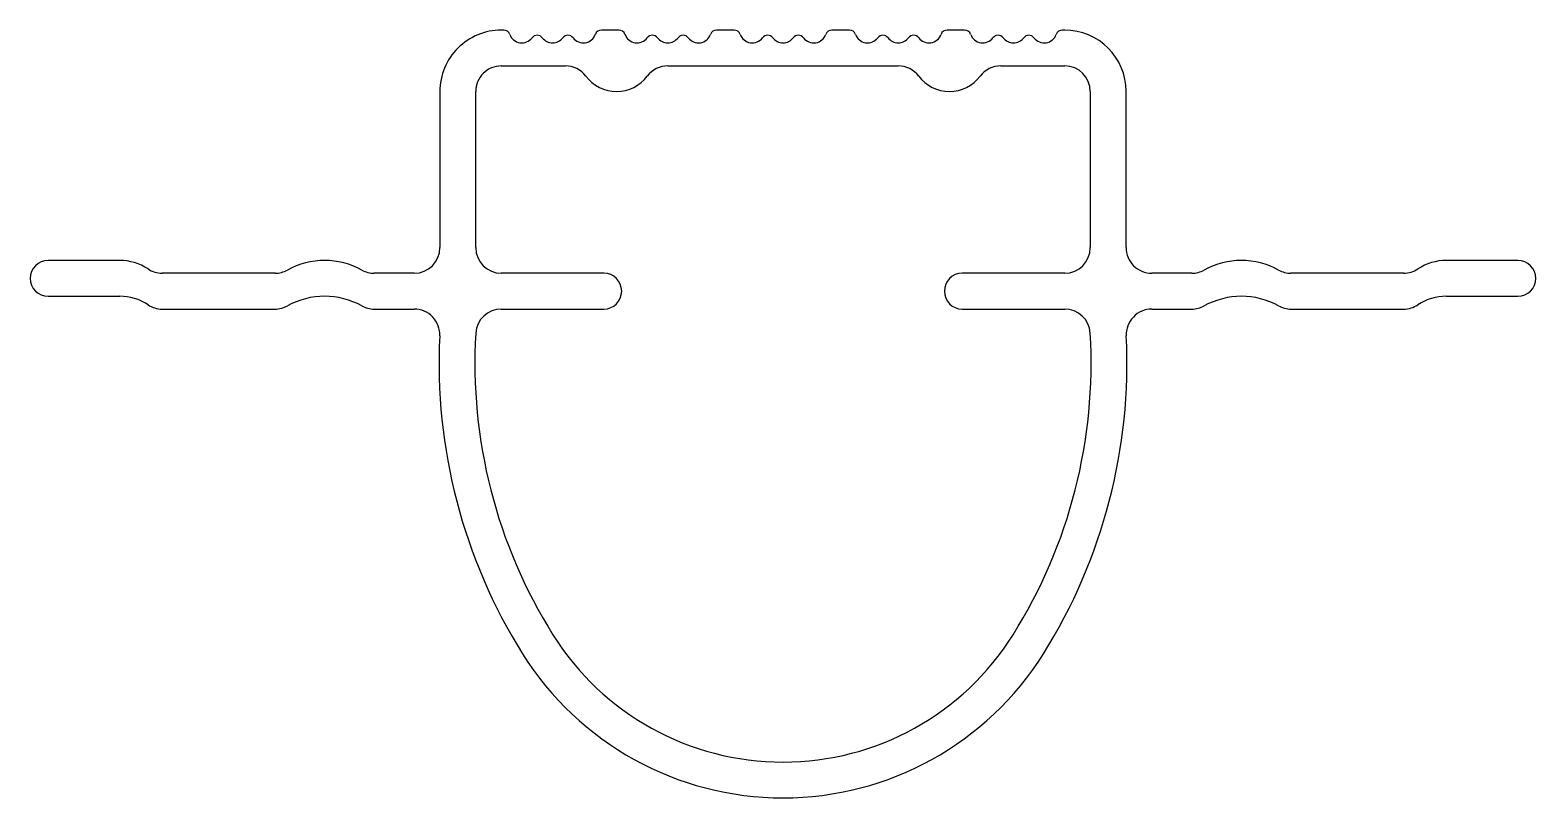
# Model space of a CAD drawing. Extents: x 539.9 to 598.7, y 565.7 to 595.7.
import ezdxf

# ---------------------------------------------------------------- set-up
doc = ezdxf.new("R2010")
doc.units = 0
doc.layers.get('0').update_dxf_attribs({"linetype": 'CONTINUOUS'})

msp = doc.modelspace()

# ---------------------------------------------------------------- linework, layer by layer
for p, q in [((558.41, 595.721), (558.318, 595.721)), ((562.91, 595.721), (562.225, 595.721)), ((567.41, 595.721), (566.725, 595.721)), ((571.91, 595.721), (571.225, 595.721)), ((576.41, 595.721), (575.725, 595.721)), ((580.318, 595.721), (580.225, 595.721)), ((558.318, 594.321), (560.818, 594.321)), ((564.818, 594.321), (573.818, 594.321)), ((577.818, 594.321), (580.318, 594.321)), ((555.918, 593.321), (555.918, 587.221)), ((557.318, 587.221), (557.318, 593.321)), ((581.318, 593.321), (581.318, 587.221)), ((582.718, 587.221), (582.718, 593.321)), ((543.418, 586.721), (540.618, 586.721)), ((598.018, 586.721), (595.218, 586.721)), ((549.481, 586.221), (545.076, 586.221)), ((554.918, 586.221), (553.354, 586.221)), ((562.318, 586.221), (558.318, 586.221)), ((580.318, 586.221), (576.318, 586.221)), ((585.281, 586.221), (583.718, 586.221)), ((593.559, 586.221), (589.154, 586.221)), ((540.618, 585.321), (543.418, 585.321)), ((595.218, 585.321), (598.018, 585.321)), ((545.076, 584.821), (549.481, 584.821)), ((553.354, 584.821), (554.913, 584.821)), ((558.318, 584.821), (562.318, 584.821)), ((576.318, 584.821), (580.318, 584.821)), ((583.723, 584.821), (585.281, 584.821)), ((589.154, 584.821), (593.559, 584.821))]:
    msp.add_line(p, q)
for centre, radius, start, end in [((558.318, 593.321), 2.4, 90, 180.00001), ((558.41, 595.471), 0.25, 19.47122, 90), ((562.225, 595.471), 0.25, 90, 160.52878), ((562.91, 595.471), 0.25, 19.47122, 90), ((566.725, 595.471), 0.25, 90, 160.52878), ((567.41, 595.471), 0.25, 19.47122, 90), ((571.225, 595.471), 0.25, 90, 160.52878), ((571.91, 595.471), 0.25, 19.47122, 90), ((575.725, 595.471), 0.25, 90, 160.52878), ((576.41, 595.471), 0.25, 19.47122, 90), ((580.225, 595.471), 0.25, 90, 160.52878), ((580.318, 593.321), 2.4, 0, 90), ((559.118, 595.721), 0.5, 199.47122, 323.12991), ((559.718, 595.271), 0.25, 36.87009, 143.12991), ((560.318, 595.721), 0.5, 216.87009, 323.12991), ((560.918, 595.271), 0.25, 36.87009, 143.12991), ((561.518, 595.721), 0.5, 216.87009, 340.52878), ((563.618, 595.721), 0.5, 199.47122, 323.12991), ((564.218, 595.271), 0.25, 36.87009, 143.12991), ((564.818, 595.721), 0.5, 216.87009, 323.12991), ((565.418, 595.271), 0.25, 36.87009, 143.12991), ((566.018, 595.721), 0.5, 216.87009, 340.52878), ((568.118, 595.721), 0.5, 199.47122, 323.12991), ((568.718, 595.271), 0.25, 36.87009, 143.12991), ((569.318, 595.721), 0.5, 216.87009, 323.12991), ((569.918, 595.271), 0.25, 36.87009, 143.12991), ((570.518, 595.721), 0.5, 216.87009, 340.52878), ((572.618, 595.721), 0.5, 199.47122, 323.12991), ((573.218, 595.271), 0.25, 36.87009, 143.12991), ((573.818, 595.721), 0.5, 216.87009, 323.12991), ((574.418, 595.271), 0.25, 36.87009, 143.12991), ((575.018, 595.721), 0.5, 216.87009, 340.52878), ((577.118, 595.721), 0.5, 199.47122, 323.12991), ((577.718, 595.271), 0.25, 36.87009, 143.12991), ((578.318, 595.721), 0.5, 216.87009, 323.12991), ((578.918, 595.271), 0.25, 36.87009, 143.12991), ((579.518, 595.721), 0.5, 216.87009, 340.52878), ((558.318, 593.321), 1, 90, 180.00001), ((560.818, 593.321), 1, 36.8699, 90), ((562.818, 594.821), 1.5, 216.8699, 323.1301), ((564.818, 593.321), 1, 90, 143.1301), ((573.818, 593.321), 1, 36.8699, 90), ((575.818, 594.821), 1.5, 216.8699, 323.1301), ((577.818, 593.321), 1, 90, 143.1301), ((580.318, 593.321), 1, 0, 90), ((554.918, 587.221), 1, 270, 0), ((558.318, 587.221), 1, 180, 270), ((580.318, 587.221), 1, 270, 0), ((583.718, 587.221), 1, 179.99999, 270), ((540.618, 586.021), 0.7, 90, 270), ((543.418, 584.721), 2, 56.44271, 90), ((545.076, 587.221), 1, 236.44271, 269.99999), ((549.481, 587.221), 1, 270, 298.95509), ((551.418, 583.721), 3, 61.04495, 118.95502), ((553.354, 587.221), 1, 241.04497, 270), ((585.281, 587.221), 1, 270, 298.95509), ((587.218, 583.721), 3, 61.04495, 118.95502), ((589.154, 587.221), 1, 241.04497, 270), ((593.559, 587.221), 1, 270, 303.55729), ((595.218, 584.721), 2, 90, 123.55729), ((598.018, 586.021), 0.7, 270, 90), ((562.318, 585.521), 0.7, 270, 90), ((576.318, 585.521), 0.7, 90, 270), ((543.418, 583.321), 2, 56.44271, 90), ((551.418, 582.321), 3, 61.04496, 118.95504), ((587.218, 582.321), 3, 61.04496, 118.95504), ((595.218, 583.321), 2, 90, 123.55729), ((545.076, 585.821), 1, 236.44271, 270), ((549.481, 585.821), 1, 270, 298.95504), ((553.354, 585.821), 1, 241.04496, 270.00001), ((554.913, 583.821), 1, 357.15442, 90.00001), ((558.318, 583.821), 1, 90, 176.64474), ((580.318, 583.821), 1, 3.35496, 89.99957), ((583.723, 583.821), 1, 89.99999, 182.84552), ((585.281, 585.821), 1, 269.99999, 298.95504), ((589.154, 585.821), 1, 241.04496, 270.00001), ((593.559, 585.821), 1, 270.00001, 303.55729), ((577.285, 582.709), 21.4, 177.15442, 212.04853), ((577.285, 582.709), 20, 176.64476, 212.04856), ((561.35, 582.709), 20, 327.95151, 3.35529), ((561.35, 582.709), 21.4, 327.95148, 2.84552), ((569.318, 577.721), 10.6, 212.04857, 327.95144), ((569.318, 577.721), 12, 212.04854, 327.95144)]:
    msp.add_arc(centre, radius, start, end)

doc.saveas('drawing.dxf')
